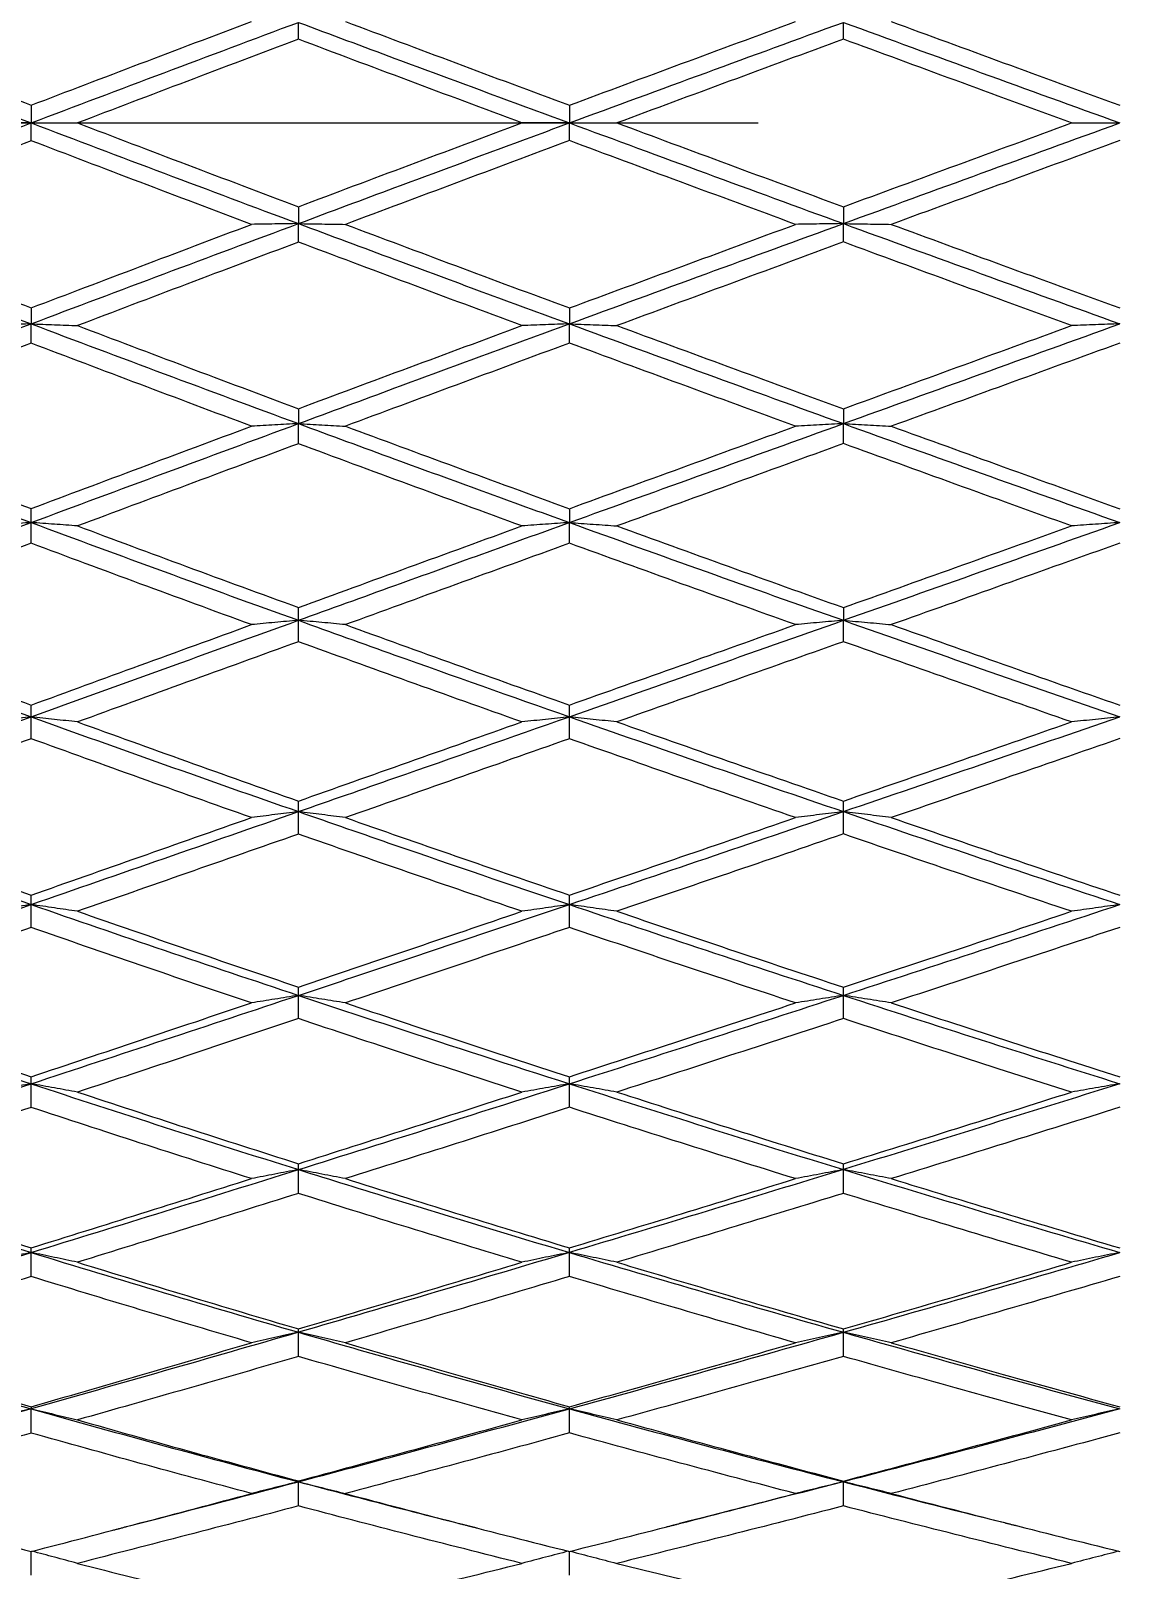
# Model space of a CAD drawing. Extents: x 6453 to 7582, y 0 to 827.
# Drawn here: x 6621.37 to 6631.2, y 649.24 to 663.13 of the extents above; entities that cross this region are included whole.
import ezdxf

# ---------------------------------------------------------------- set-up
doc = ezdxf.new("R2010")
doc.units = 0
doc.header["$LTSCALE"] = 30
doc.header["$MEASUREMENT"] = 0
doc.header["$PDMODE"] = 3
doc.header["$PDSIZE"] = -10
doc.linetypes.add('CENTER', pattern=[2, 1.25, -0.25, 0.25, -0.25])
doc.layers.get('0').update_dxf_attribs({"linetype": 'CONTINUOUS'})
doc.layers.get('DEFPOINTS').update_dxf_attribs({"linetype": 'CONTINUOUS'})
doc.layers.add('1', color=7, linetype='CONTINUOUS')
doc.layers.add('DEF_LAYER_ASSEM_MEMBER', color=7, linetype='CONTINUOUS')
doc.styles.add('Daelim Dimension', font='')
doc.styles.get('Daelim Dimension').set_extended_font_data('나눔고딕')
doc.dimstyles.new('DEFAULT', dxfattribs={"dimscale": 2, "dimtxt": 2, "dimasz": 2, "dimexe": 0, "dimexo": 2, "dimgap": 1, "dimtad": 1, "dimdec": 1, "dimzin": 9, "dimdsep": 46, "dimtxsty": 'Daelim Dimension', "dimcen": 0.5, "dimclrd": 252, "dimclre": 252, "dimclrt": 3, "dimadec": 1, "dimazin": 0, "dimtfac": 1, "dimtdec": 1, "dimtix": 1, "dimtmove": 0, "dimatfit": 3, "dimfxl": 1, "dimtolj": 1, "dimtzin": 1, "dimlwd": 9, "dimlwe": 9, "dimarcsym": 0})

# ---------------------------------------------------------------- blocks, each defined once
blk = doc.blocks.new('*D59')
at = {"color": 5, "lineweight": 9, "ltscale": 0.5, "transparency": 16777216}
for p, q in [((6568.318, 770.756), (6545.684, 770.756)), ((6547.684, 555.901), (6547.684, 766.756)), ((6751.186, 551.901), (6545.684, 551.901))]:
    blk.add_line(p, q, dxfattribs=at)
at = {"color": 5, "ltscale": 0.5, "transparency": 16777216}
for points in [[(6547.017, 766.756), (6548.35, 766.756), (6547.684, 770.756)], [(6547.017, 555.901), (6548.35, 555.901), (6547.684, 551.901)]]:
    blk.add_solid(points, dxfattribs=at)
at = {"layer": 'DEFPOINTS', "color": 0, "ltscale": 0.5, "transparency": 16777216}
for p in [(6547.684, 770.756), (6572.318, 770.756), (6755.186, 551.901)]:
    blk.add_point(p, dxfattribs=at)
at = {"color": 7, "ltscale": 0.5, "transparency": 16777216, "insert": (6540.24, 655.001), "char_height": 10, "attachment_point": 5, "rotation": 90, "style": 'Daelim Dimension'}
blk.add_mtext('\\A1;219', dxfattribs=at)

msp = doc.modelspace()

# ---------------------------------------------------------------- linework, layer by layer
at = {"layer": '1', "color": 7, "linetype": 'Continuous', "lineweight": 18}
for points, degree in [([(6619, 663.204), (6619.784, 662.901), (6620.575, 662.598), (6621.373, 662.296)], 3), ([(6619.412, 663.211), (6619.737, 663.085), (6620.388, 662.833), (6621.044, 662.582), (6621.373, 662.456)], 3), ([(6621.373, 662.456), (6621.698, 662.58), (6622.354, 662.83), (6623.025, 663.084), (6623.363, 663.211)], 3), ([(6621.373, 662.296), (6622.171, 662.598), (6622.976, 662.901), (6623.787, 663.204)], 3), ([(6623.787, 663.052), (6623.787, 663.077), (6623.787, 663.128), (6623.787, 663.178), (6623.787, 663.204)], 3), ([(6624.211, 663.211), (6624.538, 663.089), (6625.202, 662.84), (6625.887, 662.584), (6626.234, 662.455)], 3), ([(6626.234, 662.455), (6626.569, 662.58), (6627.245, 662.83), (6627.931, 663.084), (6628.277, 663.211)], 3), ([(6626.234, 662.296), (6627.055, 662.598), (6627.88, 662.901), (6628.709, 663.204)], 3), ([(6628.709, 663.204), (6629.538, 662.901), (6630.37, 662.598), (6631.205, 662.296)], 3), ([(6628.709, 663.052), (6628.709, 663.078), (6628.709, 663.128), (6628.709, 663.178), (6628.709, 663.204)], 3), ([(6629.142, 663.211), (6629.472, 663.09), (6630.146, 662.842), (6630.848, 662.585), (6631.205, 662.455)], 3), ([(6623.787, 663.052), (6623.447, 662.924), (6622.775, 662.67), (6622.117, 662.42), (6621.792, 662.296)], 3), ([(6625.806, 662.296), (6625.459, 662.425), (6624.775, 662.68), (6624.113, 662.929), (6623.787, 663.052)], 3), ([(6628.709, 663.052), (6628.363, 662.925), (6627.676, 662.671), (6626.999, 662.42), (6626.663, 662.296)], 3), ([(6630.77, 662.296), (6630.413, 662.426), (6629.712, 662.683), (6629.039, 662.931), (6628.709, 663.052)], 3), ([(6621.373, 662.456), (6621.373, 662.429), (6621.373, 662.375), (6621.373, 662.322), (6621.373, 662.296)], 3), ([(6626.234, 662.455), (6626.234, 662.428), (6626.234, 662.375), (6626.234, 662.322), (6626.234, 662.296)], 3), ([(6619, 661.387), (6619.784, 661.69), (6620.575, 661.993), (6621.373, 662.296)], 3), ([(6621.373, 662.296), (6621.303, 662.296), (6621.163, 662.296), (6621.024, 662.296), (6620.955, 662.296)], 3), ([(6621.373, 662.135), (6621.373, 662.162), (6621.373, 662.216), (6621.373, 662.269), (6621.373, 662.296)], 3), ([(6621.373, 662.296), (6622.171, 661.993), (6622.976, 661.69), (6623.787, 661.387)], 3), ([(6621.373, 662.296), (6621.443, 662.296), (6621.583, 662.296), (6621.722, 662.296), (6621.792, 662.296)], 3), ([(6621.792, 662.296), (6622.118, 662.171), (6622.776, 661.921), (6623.447, 661.667), (6623.787, 661.539)], 3), ([(6623.787, 661.539), (6624.117, 661.664), (6624.784, 661.914), (6625.463, 662.168), (6625.806, 662.296)], 3), ([(6626.234, 662.296), (6626.162, 662.296), (6626.019, 662.296), (6625.877, 662.296), (6625.806, 662.296)], 3), ([(6626.234, 662.136), (6626.234, 662.163), (6626.234, 662.216), (6626.234, 662.269), (6626.234, 662.296)], 3), ([(6626.234, 662.296), (6626.306, 662.296), (6626.45, 662.296), (6626.592, 662.296), (6626.663, 662.296)], 3), ([(6626.234, 662.296), (6627.055, 661.993), (6627.88, 661.69), (6628.709, 661.387)], 3), ([(6626.663, 662.296), (6626.991, 662.174), (6627.661, 661.926), (6628.355, 661.669), (6628.709, 661.539)], 3), ([(6628.709, 661.539), (6629.05, 661.664), (6629.733, 661.915), (6630.424, 662.169), (6630.77, 662.296)], 3), ([(6628.709, 661.387), (6629.538, 661.69), (6630.37, 661.993), (6631.205, 662.296)], 3), ([(6630.77, 662.296), (6630.842, 662.296), (6630.987, 662.296), (6631.132, 662.296), (6631.205, 662.296)], 3), ([(6621.373, 662.135), (6621.04, 662.008), (6620.379, 661.754), (6619.732, 661.504), (6619.412, 661.38)], 3), ([(6623.363, 661.38), (6623.025, 661.507), (6622.355, 661.761), (6621.698, 662.011), (6621.373, 662.135)], 3), ([(6626.234, 662.136), (6625.891, 662.008), (6625.21, 661.754), (6624.542, 661.504), (6624.211, 661.38)], 3), ([(6628.277, 661.38), (6627.924, 661.51), (6627.23, 661.766), (6626.562, 662.014), (6626.234, 662.136)], 3), ([(6631.205, 662.136), (6630.858, 662.009), (6630.167, 661.756), (6629.483, 661.505), (6629.142, 661.38)], 3), ([(6623.787, 661.539), (6623.787, 661.514), (6623.787, 661.463), (6623.787, 661.413), (6623.787, 661.387)], 3), ([(6628.709, 661.539), (6628.709, 661.514), (6628.709, 661.463), (6628.709, 661.413), (6628.709, 661.387)], 3), ([(6619, 661.387), (6619.784, 661.085), (6620.575, 660.783), (6621.373, 660.482)], 3), ([(6619.412, 661.38), (6619.736, 661.254), (6620.387, 661.002), (6621.044, 660.751), (6621.373, 660.626)], 3), ([(6621.373, 660.482), (6622.171, 660.783), (6622.976, 661.085), (6623.787, 661.387)], 3), ([(6621.373, 660.626), (6621.698, 660.749), (6622.356, 660.999), (6623.025, 661.252), (6623.363, 661.38)], 3), ([(6623.787, 661.387), (6623.715, 661.386), (6623.574, 661.384), (6623.433, 661.381), (6623.363, 661.38)], 3), ([(6623.787, 661.22), (6623.787, 661.248), (6623.787, 661.304), (6623.787, 661.36), (6623.787, 661.387)], 3), ([(6623.787, 661.387), (6623.858, 661.386), (6623.999, 661.384), (6624.14, 661.381), (6624.211, 661.38)], 3), ([(6624.211, 661.38), (6624.537, 661.257), (6625.201, 661.009), (6625.886, 660.754), (6626.234, 660.625)], 3), ([(6626.234, 660.482), (6627.055, 660.783), (6627.88, 661.085), (6628.709, 661.387)], 3), ([(6626.234, 660.625), (6626.57, 660.749), (6627.246, 660.999), (6627.932, 661.252), (6628.277, 661.38)], 3), ([(6628.709, 661.387), (6628.637, 661.386), (6628.492, 661.384), (6628.349, 661.381), (6628.277, 661.38)], 3), ([(6628.709, 661.221), (6628.709, 661.248), (6628.709, 661.304), (6628.709, 661.36), (6628.709, 661.387)], 3), ([(6628.709, 661.387), (6629.538, 661.085), (6630.37, 660.783), (6631.205, 660.482)], 3), ([(6628.709, 661.387), (6628.782, 661.386), (6628.926, 661.384), (6629.07, 661.381), (6629.142, 661.38)], 3), ([(6629.142, 661.38), (6629.472, 661.258), (6630.147, 661.011), (6630.848, 660.755), (6631.205, 660.625)], 3), ([(6623.787, 661.22), (6623.448, 661.093), (6622.777, 660.84), (6622.118, 660.59), (6621.792, 660.466)], 3), ([(6625.806, 660.466), (6625.459, 660.595), (6624.775, 660.849), (6624.112, 661.098), (6623.787, 661.22)], 3), ([(6628.709, 661.221), (6628.363, 661.093), (6627.677, 660.84), (6626.999, 660.59), (6626.663, 660.466)], 3), ([(6630.77, 660.466), (6630.413, 660.596), (6629.713, 660.852), (6629.039, 661.099), (6628.709, 661.221)], 3), ([(6621.373, 660.626), (6621.373, 660.602), (6621.373, 660.554), (6621.373, 660.506), (6621.373, 660.482)], 3), ([(6626.234, 660.625), (6626.234, 660.601), (6626.234, 660.553), (6626.234, 660.506), (6626.234, 660.482)], 3), ([(6619, 659.581), (6619.784, 659.88), (6620.575, 660.181), (6621.373, 660.482)], 3), ([(6621.373, 660.482), (6621.303, 660.479), (6621.163, 660.474), (6621.024, 660.469), (6620.955, 660.466)], 3), ([(6621.373, 660.307), (6621.373, 660.336), (6621.373, 660.395), (6621.373, 660.453), (6621.373, 660.482)], 3), ([(6621.373, 660.482), (6622.171, 660.181), (6622.976, 659.88), (6623.787, 659.581)], 3), ([(6621.373, 660.482), (6621.443, 660.479), (6621.583, 660.474), (6621.722, 660.469), (6621.792, 660.466)], 3), ([(6621.792, 660.466), (6622.116, 660.343), (6622.773, 660.095), (6623.446, 659.843), (6623.787, 659.716)], 3), ([(6623.787, 659.716), (6624.117, 659.839), (6624.784, 660.087), (6625.463, 660.339), (6625.806, 660.466)], 3), ([(6626.234, 660.482), (6626.162, 660.479), (6626.019, 660.474), (6625.877, 660.469), (6625.806, 660.466)], 3), ([(6626.234, 660.308), (6626.234, 660.337), (6626.234, 660.395), (6626.234, 660.453), (6626.234, 660.482)], 3), ([(6626.234, 660.482), (6627.055, 660.181), (6627.88, 659.88), (6628.709, 659.581)], 3), ([(6626.234, 660.482), (6626.306, 660.479), (6626.45, 660.474), (6626.592, 660.469), (6626.663, 660.466)], 3), ([(6626.663, 660.466), (6626.991, 660.345), (6627.66, 660.099), (6628.355, 659.844), (6628.709, 659.715)], 3), ([(6628.709, 659.581), (6629.538, 659.88), (6630.37, 660.181), (6631.205, 660.482)], 3), ([(6628.709, 659.715), (6629.05, 659.84), (6629.735, 660.089), (6630.424, 660.34), (6630.77, 660.466)], 3), ([(6631.205, 660.482), (6631.132, 660.479), (6630.987, 660.474), (6630.842, 660.469), (6630.77, 660.466)], 3), ([(6621.373, 660.307), (6621.039, 660.18), (6620.378, 659.928), (6619.732, 659.681), (6619.412, 659.558)], 3), ([(6623.363, 659.558), (6623.022, 659.685), (6622.35, 659.937), (6621.696, 660.185), (6621.373, 660.307)], 3), ([(6626.234, 660.308), (6625.89, 660.181), (6625.209, 659.928), (6624.541, 659.681), (6624.211, 659.558)], 3), ([(6628.277, 659.558), (6627.924, 659.687), (6627.229, 659.941), (6626.562, 660.187), (6626.234, 660.308)], 3), ([(6631.205, 660.308), (6630.859, 660.182), (6630.169, 659.931), (6629.483, 659.682), (6629.142, 659.558)], 3), ([(6623.787, 659.716), (6623.787, 659.693), (6623.787, 659.649), (6623.787, 659.604), (6623.787, 659.581)], 3), ([(6628.709, 659.715), (6628.709, 659.693), (6628.709, 659.648), (6628.709, 659.604), (6628.709, 659.581)], 3), ([(6619, 659.581), (6619.784, 659.282), (6620.575, 658.984), (6621.373, 658.688)], 3), ([(6619.412, 659.558), (6619.736, 659.433), (6620.387, 659.185), (6621.044, 658.937), (6621.373, 658.814)], 3), ([(6621.373, 658.688), (6622.171, 658.984), (6622.976, 659.282), (6623.787, 659.581)], 3), ([(6621.373, 658.814), (6621.698, 658.936), (6622.356, 659.182), (6623.025, 659.432), (6623.363, 659.558)], 3), ([(6623.787, 659.581), (6623.715, 659.577), (6623.574, 659.57), (6623.433, 659.562), (6623.363, 659.558)], 3), ([(6623.787, 659.4), (6623.787, 659.43), (6623.787, 659.491), (6623.787, 659.551), (6623.787, 659.581)], 3), ([(6623.787, 659.581), (6623.858, 659.577), (6623.999, 659.57), (6624.14, 659.562), (6624.211, 659.558)], 3), ([(6624.211, 659.558), (6624.536, 659.437), (6625.199, 659.192), (6625.885, 658.941), (6626.234, 658.813)], 3), ([(6626.234, 658.688), (6627.055, 658.984), (6627.88, 659.282), (6628.709, 659.581)], 3), ([(6626.234, 658.813), (6626.569, 658.935), (6627.244, 659.181), (6627.931, 659.432), (6628.277, 659.558)], 3), ([(6628.709, 659.581), (6628.637, 659.577), (6628.492, 659.57), (6628.349, 659.562), (6628.277, 659.558)], 3), ([(6628.709, 659.401), (6628.709, 659.431), (6628.709, 659.491), (6628.709, 659.551), (6628.709, 659.581)], 3), ([(6628.709, 659.581), (6629.538, 659.282), (6630.37, 658.984), (6631.205, 658.688)], 3), ([(6628.709, 659.581), (6628.782, 659.577), (6628.926, 659.57), (6629.07, 659.562), (6629.142, 659.558)], 3), ([(6629.142, 659.558), (6629.472, 659.438), (6630.147, 659.193), (6630.848, 658.941), (6631.205, 658.813)], 3), ([(6623.787, 659.4), (6623.448, 659.274), (6622.777, 659.025), (6622.118, 658.779), (6621.792, 658.657)], 3), ([(6625.806, 658.657), (6625.461, 658.783), (6624.78, 659.032), (6624.115, 659.278), (6623.787, 659.4)], 3), ([(6628.709, 659.401), (6628.363, 659.275), (6627.675, 659.025), (6626.999, 658.779), (6626.663, 658.657)], 3), ([(6630.77, 658.657), (6630.413, 658.785), (6629.713, 659.037), (6629.039, 659.281), (6628.709, 659.401)], 3), ([(6619, 657.805), (6619.784, 658.097), (6620.575, 658.392), (6621.373, 658.688)], 3), ([(6621.373, 658.688), (6621.303, 658.683), (6621.163, 658.673), (6621.024, 658.662), (6620.955, 658.657)], 3), ([(6621.373, 658.688), (6621.373, 658.709), (6621.373, 658.751), (6621.373, 658.793), (6621.373, 658.814)], 3), ([(6621.373, 658.501), (6621.373, 658.532), (6621.373, 658.594), (6621.373, 658.657), (6621.373, 658.688)], 3), ([(6621.373, 658.688), (6622.171, 658.392), (6622.976, 658.097), (6623.787, 657.805)], 3), ([(6621.792, 658.657), (6621.722, 658.662), (6621.583, 658.673), (6621.443, 658.683), (6621.373, 658.688)], 3), ([(6626.234, 658.688), (6626.162, 658.683), (6626.019, 658.673), (6625.877, 658.662), (6625.806, 658.657)], 3), ([(6626.234, 658.813), (6626.234, 658.792), (6626.234, 658.751), (6626.234, 658.709), (6626.234, 658.688)], 3), ([(6626.234, 658.501), (6626.234, 658.532), (6626.234, 658.595), (6626.234, 658.657), (6626.234, 658.688)], 3), ([(6626.234, 658.688), (6627.055, 658.392), (6627.88, 658.097), (6628.709, 657.805)], 3), ([(6626.234, 658.688), (6626.306, 658.683), (6626.45, 658.673), (6626.592, 658.662), (6626.663, 658.657)], 3), ([(6628.709, 657.805), (6629.538, 658.097), (6630.37, 658.392), (6631.205, 658.688)], 3), ([(6631.205, 658.688), (6631.132, 658.683), (6630.987, 658.673), (6630.842, 658.662), (6630.77, 658.657)], 3), ([(6621.792, 658.657), (6622.116, 658.536), (6622.773, 658.292), (6623.446, 658.045), (6623.787, 657.921)], 3), ([(6623.787, 657.921), (6624.114, 658.04), (6624.778, 658.282), (6625.46, 658.531), (6625.806, 658.657)], 3), ([(6626.663, 658.657), (6626.992, 658.538), (6627.662, 658.295), (6628.356, 658.046), (6628.709, 657.92)], 3), ([(6628.709, 657.92), (6629.041, 658.039), (6629.717, 658.28), (6630.415, 658.53), (6630.77, 658.657)], 3), ([(6621.373, 658.501), (6621.039, 658.376), (6620.377, 658.128), (6619.731, 657.886), (6619.412, 657.766)], 3), ([(6623.363, 657.766), (6623.023, 657.89), (6622.351, 658.137), (6621.696, 658.38), (6621.373, 658.501)], 3), ([(6626.234, 658.501), (6625.888, 658.375), (6625.204, 658.127), (6624.539, 657.885), (6624.211, 657.766)], 3), ([(6628.277, 657.766), (6627.93, 657.89), (6627.241, 658.137), (6626.568, 658.38), (6626.234, 658.501)], 3), ([(6631.205, 658.502), (6630.85, 658.375), (6630.151, 658.125), (6629.474, 657.884), (6629.142, 657.766)], 3), ([(6623.787, 657.805), (6623.787, 657.824), (6623.787, 657.863), (6623.787, 657.901), (6623.787, 657.921)], 3), ([(6628.709, 657.92), (6628.709, 657.901), (6628.709, 657.863), (6628.709, 657.824), (6628.709, 657.805)], 3), ([(6619, 657.805), (6619.784, 657.513), (6620.575, 657.222), (6621.373, 656.934)], 3), ([(6619.412, 657.766), (6619.736, 657.644), (6620.387, 657.402), (6621.044, 657.16), (6621.373, 657.04)], 3), ([(6621.373, 656.934), (6622.171, 657.222), (6622.976, 657.513), (6623.787, 657.805)], 3), ([(6621.373, 657.04), (6621.697, 657.158), (6622.353, 657.398), (6623.024, 657.642), (6623.363, 657.766)], 3), ([(6623.787, 657.805), (6623.715, 657.799), (6623.574, 657.786), (6623.433, 657.773), (6623.363, 657.766)], 3), ([(6623.787, 657.612), (6623.787, 657.644), (6623.787, 657.709), (6623.787, 657.773), (6623.787, 657.805)], 3), ([(6624.211, 657.766), (6624.14, 657.773), (6623.999, 657.786), (6623.858, 657.799), (6623.787, 657.805)], 3), ([(6624.211, 657.766), (6624.537, 657.648), (6625.2, 657.408), (6625.886, 657.163), (6626.234, 657.04)], 3), ([(6626.234, 656.934), (6627.055, 657.222), (6627.88, 657.513), (6628.709, 657.805)], 3), ([(6626.234, 657.04), (6626.564, 657.157), (6627.234, 657.395), (6627.926, 657.641), (6628.277, 657.766)], 3), ([(6628.709, 657.805), (6628.637, 657.799), (6628.492, 657.786), (6628.349, 657.773), (6628.277, 657.766)], 3), ([(6628.709, 657.612), (6628.709, 657.645), (6628.709, 657.709), (6628.709, 657.773), (6628.709, 657.805)], 3), ([(6628.709, 657.805), (6629.538, 657.513), (6630.37, 657.222), (6631.205, 656.934)], 3), ([(6628.709, 657.805), (6628.782, 657.799), (6628.926, 657.786), (6629.07, 657.773), (6629.142, 657.766)], 3), ([(6629.142, 657.766), (6629.475, 657.648), (6630.152, 657.408), (6630.851, 657.163), (6631.205, 657.039)], 3), ([(6623.787, 657.612), (6623.446, 657.488), (6622.772, 657.244), (6622.116, 657.005), (6621.792, 656.888)], 3), ([(6625.806, 656.888), (6625.458, 657.011), (6624.774, 657.255), (6624.112, 657.494), (6623.787, 657.612)], 3), ([(6628.709, 657.612), (6628.356, 657.487), (6627.662, 657.241), (6626.992, 657.004), (6626.663, 656.888)], 3), ([(6630.77, 656.888), (6630.421, 657.009), (6629.729, 657.252), (6629.047, 657.493), (6628.709, 657.612)], 3), ([(6621.373, 656.934), (6621.373, 656.952), (6621.373, 656.987), (6621.373, 657.022), (6621.373, 657.04)], 3), ([(6626.234, 656.934), (6626.234, 656.952), (6626.234, 656.987), (6626.234, 657.022), (6626.234, 657.04)], 3), ([(6619, 656.078), (6619.784, 656.361), (6620.575, 656.646), (6621.373, 656.934)], 3), ([(6621.373, 656.934), (6621.303, 656.926), (6621.163, 656.911), (6621.024, 656.895), (6620.955, 656.888)], 3), ([(6621.373, 656.736), (6621.373, 656.769), (6621.373, 656.835), (6621.373, 656.901), (6621.373, 656.934)], 3), ([(6621.373, 656.934), (6622.171, 656.646), (6622.976, 656.361), (6623.787, 656.078)], 3), ([(6621.792, 656.888), (6621.722, 656.895), (6621.583, 656.911), (6621.443, 656.926), (6621.373, 656.934)], 3), ([(6621.792, 656.888), (6622.116, 656.77), (6622.774, 656.533), (6623.446, 656.294), (6623.787, 656.173)], 3), ([(6623.787, 656.173), (6624.113, 656.289), (6624.775, 656.523), (6625.459, 656.765), (6625.806, 656.888)], 3), ([(6626.234, 656.934), (6626.162, 656.926), (6626.019, 656.911), (6625.877, 656.895), (6625.806, 656.888)], 3), ([(6626.234, 656.736), (6626.234, 656.769), (6626.234, 656.835), (6626.234, 656.901), (6626.234, 656.934)], 3), ([(6626.234, 656.934), (6627.055, 656.646), (6627.88, 656.361), (6628.709, 656.078)], 3), ([(6626.663, 656.888), (6626.592, 656.895), (6626.45, 656.911), (6626.306, 656.926), (6626.234, 656.934)], 3), ([(6626.663, 656.888), (6626.993, 656.771), (6627.664, 656.535), (6628.357, 656.295), (6628.709, 656.173)], 3), ([(6628.709, 656.078), (6629.538, 656.361), (6630.37, 656.646), (6631.205, 656.934)], 3), ([(6628.709, 656.173), (6629.042, 656.288), (6629.718, 656.522), (6630.416, 656.764), (6630.77, 656.888)], 3), ([(6631.205, 656.934), (6631.132, 656.926), (6630.987, 656.911), (6630.842, 656.895), (6630.77, 656.888)], 3), ([(6621.373, 656.736), (6621.038, 656.614), (6620.377, 656.374), (6619.731, 656.14), (6619.412, 656.024)], 3), ([(6623.363, 656.024), (6623.026, 656.143), (6622.357, 656.381), (6621.699, 656.618), (6621.373, 656.736)], 3), ([(6626.234, 656.736), (6625.885, 656.613), (6625.199, 656.371), (6624.536, 656.138), (6624.211, 656.024)], 3), ([(6628.277, 656.024), (6627.927, 656.145), (6627.237, 656.384), (6626.565, 656.619), (6626.234, 656.736)], 3), ([(6631.205, 656.737), (6630.851, 656.614), (6630.153, 656.372), (6629.475, 656.139), (6629.142, 656.024)], 3), ([(6619, 656.078), (6619.784, 655.795), (6620.575, 655.515), (6621.373, 655.239)], 3), ([(6621.373, 655.239), (6622.171, 655.515), (6622.976, 655.795), (6623.787, 656.078)], 3), ([(6623.787, 656.078), (6623.715, 656.069), (6623.574, 656.051), (6623.433, 656.033), (6623.363, 656.024)], 3), ([(6623.787, 656.078), (6623.787, 656.094), (6623.787, 656.126), (6623.787, 656.157), (6623.787, 656.173)], 3), ([(6623.787, 655.875), (6623.787, 655.909), (6623.787, 655.977), (6623.787, 656.044), (6623.787, 656.078)], 3), ([(6624.211, 656.024), (6624.14, 656.033), (6623.999, 656.051), (6623.858, 656.069), (6623.787, 656.078)], 3), ([(6626.234, 655.239), (6627.055, 655.515), (6627.88, 655.795), (6628.709, 656.078)], 3), ([(6628.709, 656.078), (6628.637, 656.069), (6628.492, 656.051), (6628.349, 656.033), (6628.277, 656.024)], 3), ([(6628.709, 656.078), (6628.709, 656.094), (6628.709, 656.125), (6628.709, 656.157), (6628.709, 656.173)], 3), ([(6628.709, 655.876), (6628.709, 655.909), (6628.709, 655.977), (6628.709, 656.044), (6628.709, 656.078)], 3), ([(6628.709, 656.078), (6629.538, 655.795), (6630.37, 655.515), (6631.205, 655.239)], 3), ([(6629.142, 656.024), (6629.07, 656.033), (6628.926, 656.051), (6628.782, 656.069), (6628.709, 656.078)], 3), ([(6619.412, 656.024), (6619.737, 655.906), (6620.389, 655.672), (6621.044, 655.44), (6621.373, 655.324)], 3), ([(6621.373, 655.324), (6621.697, 655.438), (6622.354, 655.668), (6623.024, 655.905), (6623.363, 656.024)], 3), ([(6624.211, 656.024), (6624.538, 655.909), (6625.202, 655.678), (6625.887, 655.442), (6626.234, 655.324)], 3), ([(6626.234, 655.324), (6626.565, 655.437), (6627.237, 655.666), (6627.927, 655.904), (6628.277, 656.024)], 3), ([(6629.142, 656.024), (6629.477, 655.909), (6630.156, 655.677), (6630.852, 655.442), (6631.205, 655.323)], 3), ([(6623.787, 655.875), (6623.447, 655.756), (6622.776, 655.521), (6622.117, 655.291), (6621.792, 655.178)], 3), ([(6625.806, 655.178), (6625.46, 655.296), (6624.776, 655.53), (6624.113, 655.761), (6623.787, 655.875)], 3), ([(6628.709, 655.876), (6628.358, 655.755), (6627.665, 655.518), (6626.993, 655.29), (6626.663, 655.178)], 3), ([(6630.77, 655.178), (6630.42, 655.295), (6629.727, 655.528), (6629.046, 655.76), (6628.709, 655.876)], 3), ([(6619, 654.419), (6619.784, 654.689), (6620.575, 654.962), (6621.373, 655.239)], 3), ([(6621.373, 655.239), (6621.303, 655.229), (6621.163, 655.208), (6621.024, 655.188), (6620.955, 655.178)], 3), ([(6621.373, 655.239), (6621.373, 655.253), (6621.373, 655.281), (6621.373, 655.31), (6621.373, 655.324)], 3), ([(6621.373, 655.032), (6621.373, 655.066), (6621.373, 655.135), (6621.373, 655.204), (6621.373, 655.239)], 3), ([(6621.373, 655.239), (6622.171, 654.962), (6622.976, 654.689), (6623.787, 654.419)], 3), ([(6621.792, 655.178), (6621.722, 655.188), (6621.583, 655.208), (6621.443, 655.229), (6621.373, 655.239)], 3), ([(6626.234, 655.239), (6626.162, 655.229), (6626.019, 655.208), (6625.877, 655.188), (6625.806, 655.178)], 3), ([(6626.234, 655.239), (6626.234, 655.253), (6626.234, 655.281), (6626.234, 655.309), (6626.234, 655.324)], 3), ([(6626.234, 655.032), (6626.234, 655.067), (6626.234, 655.135), (6626.234, 655.204), (6626.234, 655.239)], 3), ([(6626.234, 655.239), (6627.055, 654.962), (6627.88, 654.689), (6628.709, 654.419)], 3), ([(6626.663, 655.178), (6626.592, 655.188), (6626.45, 655.208), (6626.306, 655.229), (6626.234, 655.239)], 3), ([(6628.709, 654.419), (6629.538, 654.689), (6630.37, 654.962), (6631.205, 655.239)], 3), ([(6631.205, 655.239), (6631.132, 655.229), (6630.987, 655.208), (6630.842, 655.188), (6630.77, 655.178)], 3), ([(6621.792, 655.178), (6622.118, 655.064), (6622.777, 654.836), (6623.448, 654.608), (6623.787, 654.493)], 3), ([(6623.787, 654.493), (6624.115, 654.604), (6624.779, 654.829), (6625.461, 655.06), (6625.806, 655.178)], 3), ([(6626.663, 655.178), (6626.995, 655.065), (6627.668, 654.838), (6628.359, 654.608), (6628.709, 654.493)], 3), ([(6628.709, 654.493), (6629.046, 654.604), (6629.726, 654.829), (6630.42, 655.06), (6630.77, 655.178)], 3), ([(6621.373, 655.032), (6621.048, 654.918), (6620.396, 654.692), (6619.741, 654.464), (6619.412, 654.351)], 3), ([(6623.363, 654.351), (6623.025, 654.464), (6622.356, 654.691), (6621.699, 654.918), (6621.373, 655.032)], 3), ([(6626.234, 655.032), (6625.887, 654.915), (6625.203, 654.684), (6624.538, 654.46), (6624.211, 654.351)], 3), ([(6628.277, 654.351), (6627.924, 654.467), (6627.23, 654.697), (6626.562, 654.921), (6626.234, 655.032)], 3), ([(6631.205, 655.033), (6630.855, 654.916), (6630.161, 654.686), (6629.479, 654.461), (6629.142, 654.351)], 3), ([(6619, 654.419), (6619.784, 654.149), (6620.575, 653.883), (6621.373, 653.621)], 3), ([(6621.373, 653.621), (6622.171, 653.883), (6622.976, 654.149), (6623.787, 654.419)], 3), ([(6623.787, 654.419), (6623.715, 654.407), (6623.574, 654.385), (6623.433, 654.362), (6623.363, 654.351)], 3), ([(6623.787, 654.419), (6623.787, 654.431), (6623.787, 654.456), (6623.787, 654.481), (6623.787, 654.493)], 3), ([(6623.787, 654.209), (6623.787, 654.244), (6623.787, 654.314), (6623.787, 654.384), (6623.787, 654.419)], 3), ([(6624.211, 654.351), (6624.14, 654.362), (6623.999, 654.385), (6623.858, 654.407), (6623.787, 654.419)], 3), ([(6626.234, 653.621), (6627.055, 653.883), (6627.88, 654.149), (6628.709, 654.419)], 3), ([(6628.709, 654.419), (6628.637, 654.408), (6628.492, 654.385), (6628.349, 654.362), (6628.277, 654.351)], 3), ([(6628.709, 654.419), (6628.709, 654.431), (6628.709, 654.456), (6628.709, 654.481), (6628.709, 654.493)], 3), ([(6628.709, 654.209), (6628.709, 654.244), (6628.709, 654.314), (6628.709, 654.384), (6628.709, 654.419)], 3), ([(6628.709, 654.419), (6629.538, 654.149), (6630.37, 653.883), (6631.205, 653.621)], 3), ([(6629.142, 654.351), (6629.07, 654.362), (6628.926, 654.385), (6628.782, 654.407), (6628.709, 654.419)], 3), ([(6619.412, 654.351), (6619.737, 654.238), (6620.388, 654.015), (6621.044, 653.794), (6621.373, 653.684)], 3), ([(6621.373, 653.684), (6621.699, 653.793), (6622.356, 654.013), (6623.026, 654.237), (6623.363, 654.351)], 3), ([(6624.211, 654.351), (6624.538, 654.241), (6625.202, 654.02), (6625.887, 653.797), (6626.234, 653.684)], 3), ([(6626.234, 653.684), (6626.564, 653.791), (6627.235, 654.009), (6627.926, 654.235), (6628.277, 654.351)], 3), ([(6629.142, 654.351), (6629.479, 654.24), (6630.16, 654.018), (6630.854, 653.795), (6631.205, 653.684)], 3), ([(6623.787, 654.209), (6623.448, 654.096), (6622.777, 653.872), (6622.118, 653.653), (6621.792, 653.546)], 3), ([(6625.806, 653.546), (6625.459, 653.657), (6624.776, 653.88), (6624.113, 654.1), (6623.787, 654.209)], 3), ([(6628.709, 654.209), (6628.359, 654.095), (6627.668, 653.87), (6626.995, 653.652), (6626.663, 653.546)], 3), ([(6630.77, 653.546), (6630.413, 653.659), (6629.712, 653.883), (6629.039, 654.101), (6628.709, 654.209)], 3), ([(6619, 652.846), (6619.784, 653.1), (6620.575, 653.358), (6621.373, 653.621)], 3), ([(6621.373, 653.621), (6621.303, 653.608), (6621.163, 653.583), (6621.024, 653.558), (6620.955, 653.546)], 3), ([(6621.373, 653.621), (6621.373, 653.631), (6621.373, 653.652), (6621.373, 653.674), (6621.373, 653.684)], 3), ([(6621.373, 653.407), (6621.373, 653.443), (6621.373, 653.514), (6621.373, 653.585), (6621.373, 653.621)], 3), ([(6621.373, 653.621), (6622.171, 653.358), (6622.976, 653.1), (6623.787, 652.846)], 3), ([(6621.792, 653.546), (6621.722, 653.558), (6621.583, 653.583), (6621.443, 653.608), (6621.373, 653.621)], 3), ([(6626.234, 653.621), (6626.162, 653.608), (6626.019, 653.583), (6625.877, 653.558), (6625.806, 653.546)], 3), ([(6626.234, 653.621), (6626.234, 653.631), (6626.234, 653.652), (6626.234, 653.673), (6626.234, 653.684)], 3), ([(6626.234, 653.408), (6626.234, 653.443), (6626.234, 653.514), (6626.234, 653.585), (6626.234, 653.621)], 3), ([(6626.234, 653.621), (6627.055, 653.358), (6627.88, 653.1), (6628.709, 652.846)], 3), ([(6626.663, 653.546), (6626.592, 653.558), (6626.45, 653.583), (6626.306, 653.608), (6626.234, 653.621)], 3), ([(6631.205, 653.621), (6630.37, 653.358), (6629.538, 653.1), (6628.709, 652.846)], 3), ([(6631.205, 653.621), (6631.132, 653.608), (6630.987, 653.583), (6630.842, 653.558), (6630.77, 653.546)], 3), ([(6621.792, 653.546), (6622.118, 653.438), (6622.776, 653.222), (6623.448, 653.006), (6623.787, 652.899)], 3), ([(6623.787, 652.899), (6624.115, 653.003), (6624.779, 653.215), (6625.461, 653.434), (6625.806, 653.546)], 3), ([(6626.663, 653.546), (6626.991, 653.44), (6627.661, 653.226), (6628.356, 653.008), (6628.709, 652.898)], 3), ([(6628.709, 652.898), (6629.048, 653.003), (6629.73, 653.216), (6630.422, 653.435), (6630.77, 653.546)], 3), ([(6621.373, 653.407), (6621.047, 653.3), (6620.395, 653.085), (6619.74, 652.871), (6619.412, 652.764)], 3), ([(6623.363, 652.764), (6623.025, 652.871), (6622.356, 653.086), (6621.698, 653.3), (6621.373, 653.407)], 3), ([(6626.234, 653.408), (6625.889, 653.297), (6625.206, 653.079), (6624.54, 652.868), (6624.211, 652.764)], 3), ([(6628.277, 652.764), (6627.924, 652.874), (6627.23, 653.09), (6626.562, 653.303), (6626.234, 653.408)], 3), ([(6631.205, 653.408), (6630.856, 653.298), (6630.163, 653.081), (6629.481, 652.869), (6629.142, 652.764)], 3), ([(6623.787, 652.846), (6623.787, 652.855), (6623.787, 652.872), (6623.787, 652.89), (6623.787, 652.899)], 3), ([(6628.709, 652.846), (6628.709, 652.855), (6628.709, 652.872), (6628.709, 652.89), (6628.709, 652.898)], 3), ([(6619, 652.846), (6619.784, 652.592), (6620.575, 652.342), (6621.373, 652.097)], 3), ([(6619.412, 652.764), (6619.737, 652.659), (6620.388, 652.449), (6621.044, 652.242), (6621.373, 652.139)], 3), ([(6621.373, 652.097), (6622.171, 652.342), (6622.976, 652.592), (6623.787, 652.846)], 3), ([(6621.373, 652.139), (6621.701, 652.241), (6622.361, 652.448), (6623.028, 652.658), (6623.363, 652.764)], 3), ([(6623.787, 652.846), (6623.715, 652.832), (6623.574, 652.805), (6623.433, 652.778), (6623.363, 652.764)], 3), ([(6623.787, 652.631), (6623.787, 652.667), (6623.787, 652.738), (6623.787, 652.81), (6623.787, 652.846)], 3), ([(6624.211, 652.764), (6624.14, 652.778), (6623.999, 652.805), (6623.858, 652.832), (6623.787, 652.846)], 3), ([(6624.211, 652.764), (6624.538, 652.661), (6625.202, 652.454), (6625.886, 652.244), (6626.234, 652.139)], 3), ([(6628.709, 652.846), (6627.88, 652.592), (6627.055, 652.342), (6626.234, 652.097)], 3), ([(6626.234, 652.139), (6626.569, 652.24), (6627.244, 652.446), (6627.931, 652.657), (6628.277, 652.764)], 3), ([(6628.709, 652.846), (6628.637, 652.832), (6628.492, 652.805), (6628.349, 652.778), (6628.277, 652.764)], 3), ([(6628.709, 652.631), (6628.709, 652.667), (6628.709, 652.739), (6628.709, 652.81), (6628.709, 652.846)], 3), ([(6628.709, 652.846), (6629.538, 652.592), (6630.37, 652.342), (6631.205, 652.097)], 3), ([(6629.142, 652.764), (6629.07, 652.778), (6628.926, 652.805), (6628.782, 652.832), (6628.709, 652.846)], 3), ([(6629.142, 652.764), (6629.472, 652.662), (6630.146, 652.456), (6630.848, 652.245), (6631.205, 652.138)], 3), ([(6623.787, 652.631), (6623.446, 652.524), (6622.774, 652.313), (6622.116, 652.11), (6621.792, 652.009)], 3), ([(6625.806, 652.009), (6625.459, 652.114), (6624.775, 652.322), (6624.113, 652.528), (6623.787, 652.631)], 3), ([(6628.709, 652.631), (6628.363, 652.525), (6627.675, 652.315), (6626.999, 652.11), (6626.663, 652.009)], 3), ([(6630.77, 652.009), (6630.413, 652.115), (6629.712, 652.325), (6629.039, 652.53), (6628.709, 652.631)], 3), ([(6619, 651.377), (6619.784, 651.612), (6620.575, 651.852), (6621.373, 652.097)], 3), ([(6621.373, 652.097), (6621.303, 652.083), (6621.163, 652.054), (6621.024, 652.024), (6620.955, 652.009)], 3), ([(6621.373, 652.097), (6621.373, 652.104), (6621.373, 652.118), (6621.373, 652.132), (6621.373, 652.139)], 3), ([(6621.373, 651.88), (6621.373, 651.916), (6621.373, 651.989), (6621.373, 652.061), (6621.373, 652.097)], 3), ([(6621.373, 652.097), (6622.171, 651.852), (6622.976, 651.612), (6623.787, 651.377)], 3), ([(6621.792, 652.009), (6621.722, 652.024), (6621.583, 652.053), (6621.443, 652.083), (6621.373, 652.097)], 3), ([(6626.234, 652.097), (6626.162, 652.083), (6626.019, 652.054), (6625.877, 652.024), (6625.806, 652.009)], 3), ([(6626.234, 652.097), (6626.234, 652.104), (6626.234, 652.118), (6626.234, 652.132), (6626.234, 652.139)], 3), ([(6626.234, 651.881), (6626.234, 651.917), (6626.234, 651.989), (6626.234, 652.061), (6626.234, 652.097)], 3), ([(6626.234, 652.097), (6627.055, 651.852), (6627.88, 651.612), (6628.709, 651.377)], 3), ([(6626.663, 652.009), (6626.592, 652.024), (6626.45, 652.053), (6626.306, 652.083), (6626.234, 652.097)], 3), ([(6628.709, 651.377), (6629.538, 651.612), (6630.37, 651.852), (6631.205, 652.097)], 3), ([(6631.205, 652.097), (6631.132, 652.083), (6630.987, 652.054), (6630.842, 652.024), (6630.77, 652.009)], 3), ([(6621.792, 652.009), (6622.117, 651.909), (6622.776, 651.708), (6623.447, 651.507), (6623.787, 651.407)], 3), ([(6623.787, 651.407), (6624.117, 651.504), (6624.784, 651.702), (6625.463, 651.906), (6625.806, 652.009)], 3), ([(6626.663, 652.009), (6626.991, 651.911), (6627.66, 651.711), (6628.355, 651.509), (6628.709, 651.407)], 3), ([(6628.709, 651.407), (6629.049, 651.505), (6629.732, 651.703), (6630.423, 651.906), (6630.77, 652.009)], 3), ([(6621.373, 651.88), (6621.037, 651.777), (6620.374, 651.574), (6619.73, 651.378), (6619.412, 651.282)], 3), ([(6623.363, 651.282), (6623.025, 651.382), (6622.355, 651.581), (6621.698, 651.78), (6621.373, 651.88)], 3), ([(6626.234, 651.881), (6625.891, 651.778), (6625.21, 651.576), (6624.542, 651.379), (6624.211, 651.282)], 3), ([(6628.277, 651.282), (6627.924, 651.384), (6627.23, 651.585), (6626.562, 651.783), (6626.234, 651.881)], 3), ([(6631.205, 651.881), (6630.857, 651.779), (6630.166, 651.577), (6629.482, 651.38), (6629.142, 651.282)], 3), ([(6619, 651.377), (6619.784, 651.141), (6620.575, 650.911), (6621.373, 650.686)], 3), ([(6623.787, 651.377), (6622.976, 651.141), (6622.171, 650.911), (6621.373, 650.686)], 3), ([(6623.787, 651.377), (6623.715, 651.361), (6623.574, 651.33), (6623.433, 651.298), (6623.363, 651.282)], 3), ([(6623.787, 651.377), (6623.787, 651.382), (6623.787, 651.392), (6623.787, 651.402), (6623.787, 651.407)], 3), ([(6623.787, 651.159), (6623.787, 651.195), (6623.787, 651.268), (6623.787, 651.34), (6623.787, 651.377)], 3), ([(6624.211, 651.282), (6624.14, 651.298), (6623.999, 651.33), (6623.858, 651.361), (6623.787, 651.377)], 3), ([(6626.234, 650.686), (6627.055, 650.911), (6627.88, 651.141), (6628.709, 651.377)], 3), ([(6628.709, 651.377), (6628.637, 651.361), (6628.492, 651.33), (6628.349, 651.298), (6628.277, 651.282)], 3), ([(6628.709, 651.377), (6628.709, 651.382), (6628.709, 651.392), (6628.709, 651.402), (6628.709, 651.407)], 3), ([(6628.709, 651.159), (6628.709, 651.195), (6628.709, 651.268), (6628.709, 651.341), (6628.709, 651.377)], 3), ([(6628.709, 651.377), (6629.538, 651.141), (6630.37, 650.911), (6631.205, 650.686)], 3), ([(6629.142, 651.282), (6629.07, 651.298), (6628.926, 651.33), (6628.782, 651.361), (6628.709, 651.377)], 3), ([(6619.412, 651.282), (6619.737, 651.184), (6620.388, 650.99), (6621.044, 650.8), (6621.373, 650.705)], 3), ([(6621.373, 650.705), (6621.698, 650.798), (6622.355, 650.988), (6623.025, 651.183), (6623.363, 651.282)], 3), ([(6624.211, 651.282), (6624.537, 651.187), (6625.201, 650.995), (6625.886, 650.802), (6626.234, 650.705)], 3), ([(6626.234, 650.705), (6626.57, 650.798), (6627.245, 650.988), (6627.932, 651.183), (6628.277, 651.282)], 3), ([(6629.142, 651.282), (6629.472, 651.188), (6630.147, 650.997), (6630.848, 650.802), (6631.205, 650.704)], 3), ([(6623.787, 651.159), (6623.448, 651.06), (6622.776, 650.866), (6622.118, 650.678), (6621.792, 650.586)], 3), ([(6625.806, 650.586), (6625.459, 650.682), (6624.775, 650.874), (6624.112, 651.064), (6623.787, 651.159)], 3), ([(6628.709, 651.159), (6628.363, 651.061), (6627.676, 650.867), (6626.999, 650.678), (6626.663, 650.586)], 3), ([(6630.77, 650.586), (6630.413, 650.683), (6629.713, 650.876), (6629.039, 651.065), (6628.709, 651.159)], 3), ([(6621.373, 650.686), (6620.575, 650.461), (6619.784, 650.241), (6619, 650.027)], 3), ([(6621.373, 650.686), (6621.303, 650.669), (6621.163, 650.636), (6621.024, 650.603), (6620.955, 650.586)], 3), ([(6621.373, 650.705), (6621.373, 650.702), (6621.373, 650.696), (6621.373, 650.689), (6621.373, 650.686)], 3), ([(6621.373, 650.467), (6621.373, 650.504), (6621.373, 650.577), (6621.373, 650.65), (6621.373, 650.686)], 3), ([(6621.373, 650.686), (6622.171, 650.461), (6622.976, 650.241), (6623.787, 650.027)], 3), ([(6621.373, 650.686), (6621.443, 650.669), (6621.583, 650.636), (6621.722, 650.603), (6621.792, 650.586)], 3), ([(6626.234, 650.686), (6626.162, 650.669), (6626.019, 650.636), (6625.877, 650.603), (6625.806, 650.586)], 3), ([(6626.234, 650.686), (6626.234, 650.689), (6626.234, 650.695), (6626.234, 650.702), (6626.234, 650.705)], 3), ([(6626.234, 650.468), (6626.234, 650.504), (6626.234, 650.577), (6626.234, 650.65), (6626.234, 650.686)], 3), ([(6626.234, 650.686), (6627.055, 650.461), (6627.88, 650.241), (6628.709, 650.027)], 3), ([(6626.663, 650.586), (6626.592, 650.603), (6626.45, 650.636), (6626.306, 650.669), (6626.234, 650.686)], 3), ([(6631.205, 650.686), (6630.37, 650.461), (6629.538, 650.241), (6628.709, 650.027)], 3), ([(6631.205, 650.686), (6631.132, 650.669), (6630.987, 650.636), (6630.842, 650.603), (6630.77, 650.586)], 3), ([(6621.792, 650.586), (6622.117, 650.493), (6622.775, 650.309), (6623.447, 650.126), (6623.787, 650.035)], 3), ([(6623.787, 650.035), (6624.117, 650.123), (6624.784, 650.304), (6625.463, 650.491), (6625.806, 650.586)], 3), ([(6626.663, 650.586), (6626.991, 650.495), (6627.66, 650.313), (6628.355, 650.127), (6628.709, 650.034)], 3), ([(6628.709, 650.034), (6629.046, 650.123), (6629.726, 650.303), (6630.42, 650.49), (6630.77, 650.586)], 3), ([(6621.373, 650.467), (6621.039, 650.373), (6620.379, 650.188), (6619.732, 650.009), (6619.412, 649.921)], 3), ([(6623.363, 649.921), (6623.025, 650.012), (6622.355, 650.193), (6621.698, 650.376), (6621.373, 650.467)], 3), ([(6626.234, 650.468), (6625.89, 650.373), (6625.209, 650.188), (6624.541, 650.009), (6624.211, 649.921)], 3), ([(6628.277, 649.921), (6627.924, 650.013), (6627.229, 650.197), (6626.562, 650.378), (6626.234, 650.468)], 3), ([(6631.205, 650.468), (6630.855, 650.374), (6630.162, 650.188), (6629.48, 650.009), (6629.142, 649.921)], 3), ([(6622.235, 649.622), (6622.749, 649.755), (6623.267, 649.89), (6623.787, 650.027)], 3), ([(6623.787, 650.027), (6623.715, 650.01), (6623.574, 649.974), (6623.433, 649.939), (6623.363, 649.921)], 3), ([(6623.787, 650.035), (6623.787, 650.033), (6623.787, 650.031), (6623.787, 650.028), (6623.787, 650.027)], 3), ([(6623.787, 649.809), (6623.787, 649.845), (6623.787, 649.918), (6623.787, 649.991), (6623.787, 650.027)], 3), ([(6623.787, 650.027), (6623.858, 650.01), (6623.999, 649.974), (6624.14, 649.939), (6624.211, 649.921)], 3), ([(6628.709, 650.027), (6628.215, 649.899), (6627.721, 649.774), (6627.229, 649.65)], 3), ([(6628.709, 650.027), (6628.637, 650.01), (6628.492, 649.974), (6628.349, 649.939), (6628.277, 649.921)], 3), ([(6628.709, 650.027), (6628.709, 650.028), (6628.709, 650.031), (6628.709, 650.033), (6628.709, 650.034)], 3), ([(6628.709, 649.809), (6628.709, 649.845), (6628.709, 649.918), (6628.709, 649.991), (6628.709, 650.027)], 3), ([(6628.709, 650.027), (6629.193, 649.902), (6629.678, 649.779), (6630.164, 649.658)], 3), ([(6629.142, 649.921), (6629.07, 649.939), (6628.926, 649.974), (6628.782, 650.01), (6628.709, 650.027)], 3), ([(6619.412, 649.921), (6619.737, 649.832), (6620.388, 649.656), (6621.044, 649.483), (6621.373, 649.398)], 3), ([(6621.373, 649.398), (6621.699, 649.482), (6622.356, 649.654), (6623.025, 649.831), (6623.363, 649.921)], 3), ([(6623.787, 649.809), (6623.448, 649.719), (6622.777, 649.544), (6622.118, 649.374), (6621.792, 649.29)], 3), ([(6625.806, 649.29), (6625.458, 649.377), (6624.774, 649.55), (6624.112, 649.723), (6623.787, 649.809)], 3), ([(6624.211, 649.921), (6624.537, 649.834), (6625.2, 649.66), (6625.886, 649.485), (6626.234, 649.398)], 3), ([(6626.234, 649.398), (6626.566, 649.481), (6627.237, 649.651), (6627.928, 649.83), (6628.277, 649.921)], 3), ([(6628.709, 649.809), (6628.358, 649.718), (6627.666, 649.541), (6626.994, 649.373), (6626.663, 649.29)], 3), ([(6630.77, 649.29), (6630.413, 649.378), (6629.713, 649.552), (6629.039, 649.724), (6628.709, 649.809)], 3), ([(6629.142, 649.921), (6629.472, 649.835), (6630.147, 649.662), (6630.848, 649.486), (6631.205, 649.398)], 3), ([(6622.112, 649.59), (6622.236, 649.623)], 1), ([(6625.273, 649.642), (6625.401, 649.61)], 1), ([(6627.112, 649.62), (6627.23, 649.65)], 1), ([(6630.163, 649.658), (6630.273, 649.631)], 1), ([(6621.373, 649.184), (6621.373, 649.22), (6621.373, 649.293), (6621.373, 649.366), (6621.373, 649.402)], 3), ([(6626.234, 649.184), (6626.234, 649.221), (6626.234, 649.293), (6626.234, 649.366), (6626.234, 649.402)], 3), ([(6621.792, 649.29), (6622.117, 649.207), (6622.775, 649.042), (6623.447, 648.878), (6623.787, 648.797)], 3), ([(6623.787, 648.797), (6624.115, 648.875), (6624.78, 649.036), (6625.461, 649.204), (6625.806, 649.29)], 3), ([(6626.663, 649.29), (6626.991, 649.209), (6627.66, 649.045), (6628.355, 648.879), (6628.709, 648.796)], 3), ([(6628.709, 648.796), (6629.05, 648.876), (6629.734, 649.038), (6630.424, 649.206), (6630.77, 649.29)], 3)]:
    msp.add_open_spline(points, degree=degree, dxfattribs=at)
for points, knots in [([(6623.787, 663.204), (6624.077, 663.095), (6624.889, 662.793), (6625.707, 662.49), (6626.234, 662.296)], [0, 0, 0, 0, 0.357901, 1, 1, 1, 1]), ([(6623.787, 661.387), (6624.077, 661.496), (6624.889, 661.798), (6625.707, 662.101), (6626.234, 662.296)], [0, 0, 0, 0, 0.357901, 1, 1, 1, 1]), ([(6623.787, 661.387), (6624.077, 661.279), (6624.889, 660.977), (6625.707, 660.675), (6626.234, 660.482)], [0, 0, 0, 0, 0.357901, 1, 1, 1, 1]), ([(6623.787, 659.581), (6624.077, 659.688), (6624.889, 659.988), (6625.707, 660.289), (6626.234, 660.482)], [0, 0, 0, 0, 0.357901, 1, 1, 1, 1]), ([(6623.787, 659.581), (6624.077, 659.474), (6624.889, 659.176), (6625.707, 658.878), (6626.234, 658.688)], [0, 0, 0, 0, 0.357901, 1, 1, 1, 1]), ([(6623.787, 657.805), (6624.077, 657.91), (6624.889, 658.203), (6625.707, 658.498), (6626.234, 658.688)], [0, 0, 0, 0, 0.357901, 1, 1, 1, 1]), ([(6623.787, 657.805), (6624.077, 657.7), (6624.889, 657.409), (6625.707, 657.119), (6626.234, 656.934)], [0, 0, 0, 0, 0.357901, 1, 1, 1, 1]), ([(6623.787, 656.078), (6624.077, 656.179), (6624.889, 656.463), (6625.707, 656.749), (6626.234, 656.934)], [0, 0, 0, 0, 0.357901, 1, 1, 1, 1]), ([(6623.787, 656.078), (6624.077, 655.977), (6624.889, 655.695), (6625.707, 655.416), (6626.234, 655.239)], [0, 0, 0, 0, 0.357901, 1, 1, 1, 1]), ([(6623.787, 654.419), (6624.077, 654.515), (6624.889, 654.786), (6625.707, 655.061), (6626.234, 655.239)], [0, 0, 0, 0, 0.357901, 1, 1, 1, 1]), ([(6623.787, 654.419), (6624.077, 654.322), (6624.889, 654.054), (6625.707, 653.789), (6626.234, 653.621)], [0, 0, 0, 0, 0.357901, 1, 1, 1, 1]), ([(6623.787, 652.846), (6624.077, 652.937), (6624.889, 653.192), (6625.707, 653.452), (6626.234, 653.621)], [0, 0, 0, 0, 0.357901, 1, 1, 1, 1]), ([(6623.787, 652.846), (6624.077, 652.755), (6624.889, 652.503), (6625.707, 652.255), (6626.234, 652.097)], [0, 0, 0, 0, 0.357901, 1, 1, 1, 1]), ([(6626.234, 652.097), (6625.707, 651.94), (6624.889, 651.698), (6624.077, 651.461), (6623.787, 651.377)], [0, 0, 0, 0, 0.642099, 1, 1, 1, 1]), ([(6623.787, 651.377), (6624.077, 651.293), (6624.889, 651.059), (6625.707, 650.831), (6626.234, 650.686)], [0, 0, 0, 0, 0.357901, 1, 1, 1, 1]), ([(6623.787, 650.027), (6624.077, 650.104), (6624.889, 650.32), (6625.707, 650.542), (6626.234, 650.686)], [0, 0, 0, 0, 0.357901, 1, 1, 1, 1]), ([(6623.787, 650.027), (6624.077, 649.951), (6624.572, 649.821), (6625.069, 649.694), (6625.275, 649.642)], [0, 0, 0, 0, 0.58728, 1, 1, 1, 1]), ([(6621.792, 649.29), (6621.722, 649.309), (6621.586, 649.346), (6621.448, 649.382), (6621.38, 649.4)], [0, 0, 0, 0, 0.508889, 1, 1, 1, 1]), ([(6626.226, 649.4), (6626.157, 649.382), (6626.016, 649.346), (6625.877, 649.309), (6625.806, 649.29)], [0, 0, 0, 0, 0.490227, 1, 1, 1, 1]), ([(6626.242, 649.4), (6626.312, 649.382), (6626.452, 649.346), (6626.592, 649.309), (6626.663, 649.29)], [0, 0, 0, 0, 0.490219, 1, 1, 1, 1]), ([(6631.196, 649.4), (6631.126, 649.382), (6630.984, 649.346), (6630.842, 649.309), (6630.77, 649.29)], [0, 0, 0, 0, 0.489722, 1, 1, 1, 1])]:
    msp.add_open_spline(points, degree=3, knots=knots, dxfattribs=at)
at = {"layer": 'DEF_LAYER_ASSEM_MEMBER', "color": 1, "linetype": 'CENTER', "lineweight": 5}
msp.add_line((6590.438, 662.296), (6913.275, 662.296), dxfattribs=at)

# ---------------------------------------------------------------- dimensions: what is measured, and where the dimension line sits
at = {"color": 5, "ltscale": 0.5}
dim = msp.add_linear_dim(base=(6547.684, 770.756), p1=(6755.186, 551.901), p2=(6572.318, 770.756), angle=90, dimstyle='DEFAULT', override={"dimtxt": 5, "dimexe": 1, "dimdec": 0, "dimclrd": 5, "dimclre": 5, "dimclrt": 7}, dxfattribs=at)
dim.commit()
dim.dimension.update_dxf_attribs({"geometry": '*D59', "text_midpoint": (6547.684, 655.001), "dimtype": 160})

doc.saveas('drawing.dxf')
